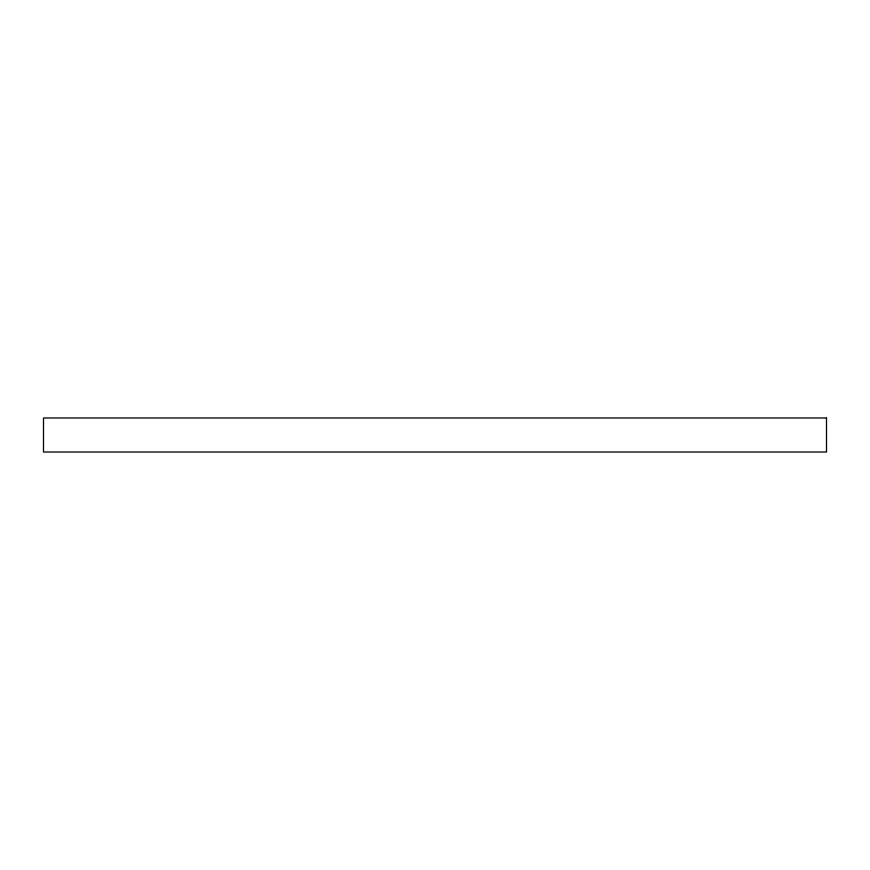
<?xml version="1.0" encoding="UTF-8"?>
<svg xmlns="http://www.w3.org/2000/svg" width="870" height="870" viewBox="0 0 870 870"><rect width="100%" height="100%" fill="white"/><g stroke="black" fill="none" stroke-linecap="round" stroke-linejoin="round"><path stroke-width="1.3" d="M826.5 417.981L43.5 417.981L43.5 452.019L826.5 452.019L826.5 417.981"/></g></svg>
